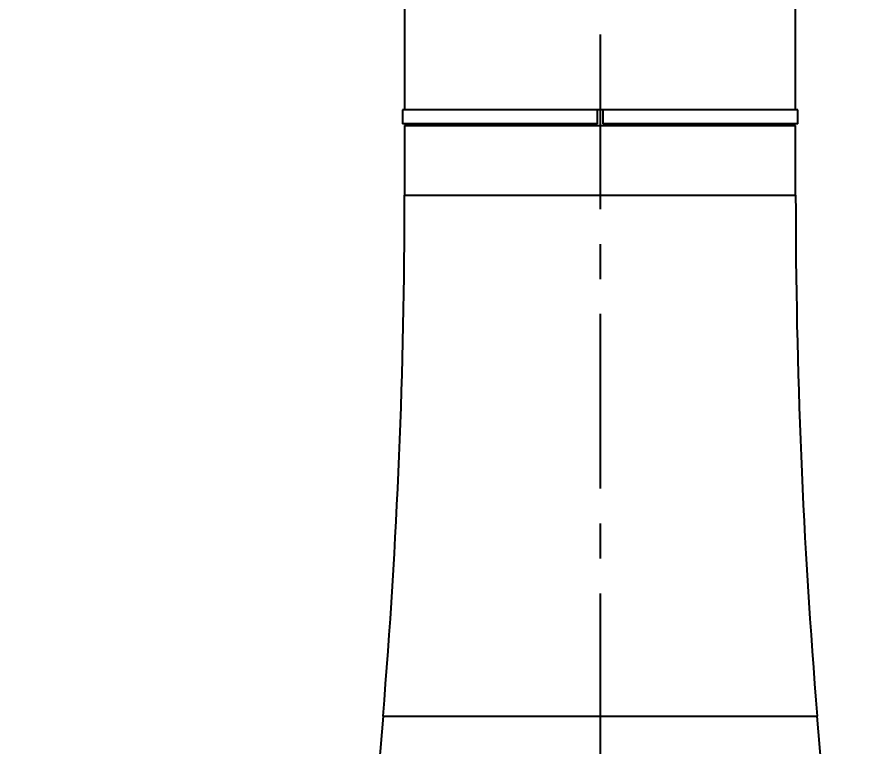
# Model space of a CAD drawing. Extents: x 0 to 1128, y 0 to 827.
# Drawn here: x 228.4 to 289.1, y 480.5 to 532.7 of the extents above; entities that cross this region are included whole.
import ezdxf

# ---------------------------------------------------------------- set-up
doc = ezdxf.new("R2010")
doc.units = 0
doc.header["$LTSCALE"] = 10
doc.header["$MEASUREMENT"] = 0
doc.header["$PDMODE"] = 3
doc.header["$PDSIZE"] = -10
doc.linetypes.add('CENTER', pattern=[2, 1.25, -0.25, 0.25, -0.25])
doc.layers.get('0').update_dxf_attribs({"linetype": 'CONTINUOUS'})
doc.layers.get('DEFPOINTS').update_dxf_attribs({"linetype": 'CONTINUOUS'})
doc.layers.add('1', color=7, linetype='CONTINUOUS')
doc.styles.add('Daelim Dimension', font='')
doc.styles.get('Daelim Dimension').set_extended_font_data('나눔고딕')
doc.dimstyles.new('DEFAULT', dxfattribs={"dimscale": 2, "dimtxt": 2, "dimasz": 2, "dimexe": 0, "dimexo": 2, "dimgap": 1, "dimtad": 1, "dimdec": 0, "dimzin": 9, "dimdsep": 46, "dimtxsty": 'Daelim Dimension', "dimcen": 0.5, "dimclrd": 5, "dimclre": 5, "dimclrt": 256, "dimadec": 1, "dimazin": 0, "dimtfac": 1, "dimtdec": 0, "dimtix": 1, "dimtmove": 0, "dimatfit": 3, "dimfxl": 1, "dimtolj": 1, "dimtzin": 1, "dimlwd": 9, "dimlwe": 9, "dimarcsym": 0})

# ---------------------------------------------------------------- blocks, each defined once
blk = doc.blocks.new('*D59')
at = {"color": 5, "lineweight": 9, "ltscale": 0.5, "transparency": 16777216}
for p, q in [((266.137, 754.907), (181.231, 754.907)), ((181.231, 750.907), (181.231, 348.908)), ((239.136, 344.908), (181.231, 344.908))]:
    blk.add_line(p, q, dxfattribs=at)
at = {"color": 5, "ltscale": 0.5, "transparency": 16777216}
for points in [[(180.565, 750.907), (181.898, 750.907), (181.231, 754.907)], [(180.565, 348.908), (181.898, 348.908), (181.231, 344.908)]]:
    blk.add_solid(points, dxfattribs=at)
at = {"layer": 'DEFPOINTS', "color": 0, "ltscale": 0.5, "transparency": 16777216}
for p in [(270.137, 754.907), (181.231, 344.908), (243.136, 344.908)]:
    blk.add_point(p, dxfattribs=at)
at = {"color": 7, "ltscale": 0.5, "transparency": 16777216, "insert": (173.824, 549.907), "char_height": 10, "attachment_point": 5, "rotation": 90, "style": 'Daelim Dimension'}
blk.add_mtext('\\A1;410', dxfattribs=at)

msp = doc.modelspace()

# ---------------------------------------------------------------- linework, layer by layer
at = {"color": 1, "linetype": 'CENTER', "lineweight": -3}
msp.add_line((270.136, 531.408), (270.136, 338.408), dxfattribs=at)
at = {"layer": '1'}
for p, q in [((255.986, 526.008), (255.986, 525.008)), ((269.936, 526.008), (255.986, 526.008)), ((269.936, 525.008), (269.936, 526.008)), ((284.286, 526.008), (270.336, 526.008)), ((270.336, 526.008), (270.336, 525.008)), ((284.286, 525.008), (284.286, 526.008)), ((269.936, 525.008), (255.986, 525.008)), ((256.136, 524.908), (256.136, 519.908)), ((256.136, 524.908), (284.136, 524.908)), ((258.436, 525.008), (258.436, 524.908)), ((284.286, 525.008), (270.336, 525.008)), ((281.836, 524.908), (281.836, 525.008)), ((284.136, 519.908), (284.136, 524.908)), ((256.136, 519.908), (284.136, 519.908)), ((254.588, 482.613), (243.136, 344.908)), ((254.588, 482.613), (285.684, 482.613)), ((289.105, 441.473), (285.684, 482.613))]:
    msp.add_line(p, q, dxfattribs=at)
for centre, start, end in [((-193.864, 519.908), 355.24609, 0), ((734.136, 519.908), 180, 184.75391)]:
    msp.add_arc(centre, 450, start, end, dxfattribs=at)
for points, knots in [([(256.136, 568.647), (256.136, 567.74), (256.136, 562.595), (256.136, 553.014), (256.136, 539.708), (256.136, 530.64), (256.136, 526.008)], [0, 0, 0, 0, 0.063786, 0.362008, 0.67408, 1, 1, 1, 1]), ([(284.136, 526.008), (284.136, 530.438), (284.136, 539.09), (284.136, 551.752), (284.136, 561.537), (284.136, 567.102), (284.136, 568.656)], [0, 0, 0, 0, 0.311673, 0.608565, 0.890677, 1, 1, 1, 1]), ([(283.902, 526.008), (283.741, 526.008), (283.246, 526.008), (281.942, 526.008), (280.107, 526.008), (277.842, 526.008), (275.305, 526.008), (272.672, 526.008), (270.136, 526.008), (267.599, 526.008), (264.966, 526.008), (262.429, 526.008), (260.165, 526.008), (258.329, 526.008), (257.025, 526.008), (256.282, 526.008), (256.136, 526.008), (256.136, 526.008)], [0, 0, 0, 0, 0.066671, 0.133342, 0.200013, 0.266684, 0.333355, 0.400026, 0.466697, 0.533368, 0.600039, 0.66671, 0.733381, 0.800052, 0.866723, 0.933394, 1, 1, 1, 1])]:
    msp.add_open_spline(points, degree=3, knots=knots, dxfattribs=at)

# ---------------------------------------------------------------- dimensions: what is measured, and where the dimension line sits
at = {"color": 5, "ltscale": 0.5}
dim = msp.add_linear_dim(base=(181.231, 344.908), p1=(270.137, 754.907), p2=(243.136, 344.908), angle=90, dimstyle='DEFAULT', override={"dimtxt": 5, "dimclrt": 7}, dxfattribs=at)
dim.commit()
dim.dimension.update_dxf_attribs({"geometry": '*D59', "text_midpoint": (173.824, 549.907)})

doc.saveas('drawing.dxf')
